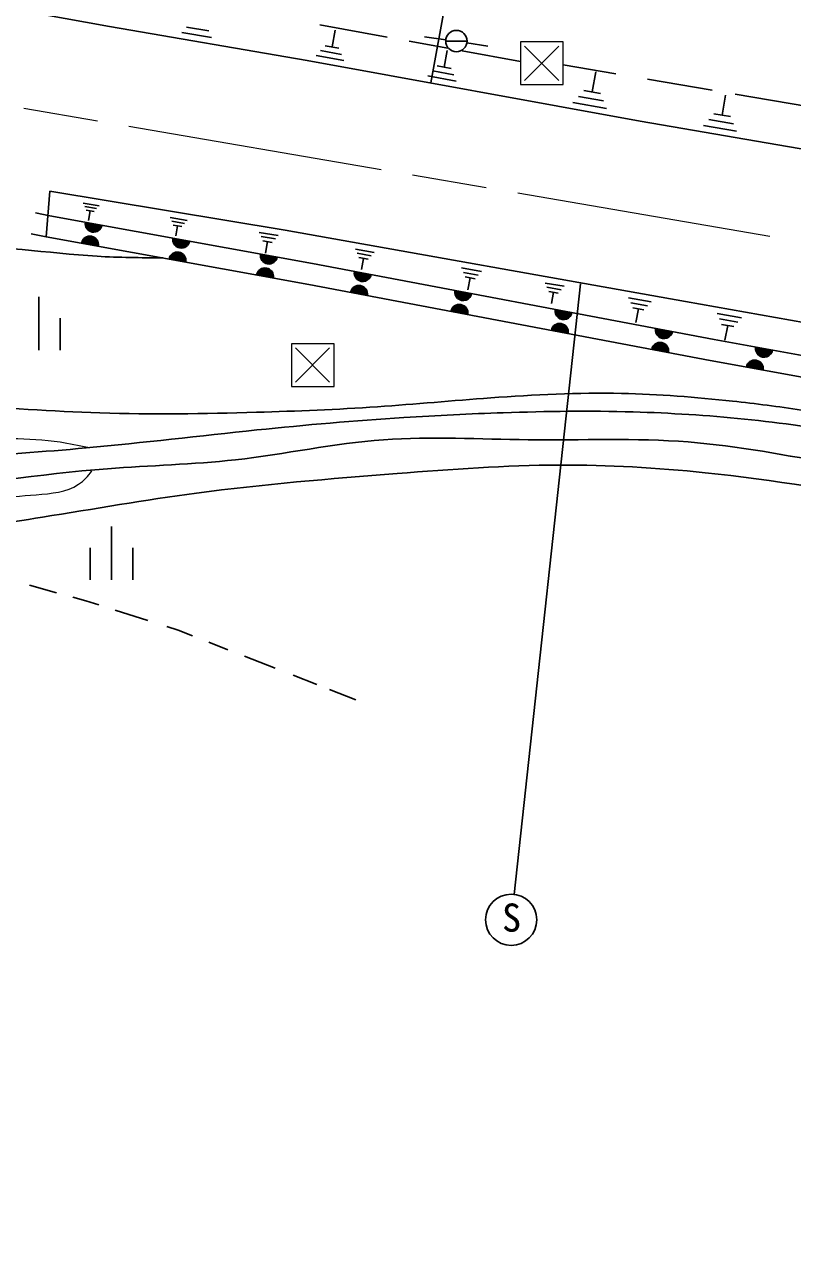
# Model space of a CAD drawing. Units: millimetres, scale not verified. Extents: x 40000 to 680000, y 20000 to 380000.
# Drawn here: x 291460 to 327479, y 243308 to 300820 of the extents above; entities that cross this region are included whole.
import ezdxf
from ezdxf.enums import TextEntityAlignment as Align

# ---------------------------------------------------------------- set-up
doc = ezdxf.new("R2010")
doc.units = ezdxf.units.MM
doc.header["$LTSCALE"] = 1000
doc.linetypes.add('CHAIN', pattern=[18.5, 12, -1.5, 3.5, -1.5])
for name, color, linetype, lineweight in [('M-BGD', 7, 'Continuous', 25), ('M-BGD-HTXT', 7, 'Continuous', 13), ('M-BMK', 2, 'CHAIN', 13), ('M-TTL-LINE', 7, 'Continuous', 50), ('M-TTL-TXT', 7, 'Continuous', 13)]:
    doc.layers.add(name, color=color, linetype=linetype, lineweight=lineweight)
doc.styles.add('ＭＳ ゴシック', font='')
doc.styles.get('ＭＳ ゴシック').set_extended_font_data('MS Gothic')

msp = doc.modelspace()

# ---------------------------------------------------------------- linework, layer by layer
at = {"layer": 'M-BGD'}
for p, q in [((315301, 324317), (310510, 298081)), ((286210, 302379), (295441, 300732)), ((305315, 300810), (308469, 300234)), ((295441, 300732), (304722, 299135)), ((300234, 300209), (298844, 300449)), ((300104, 300519), (299064, 300699)), ((306024, 300549), (305884, 299769)), ((311214, 300109), (310224, 300239)), ((306204, 299709), (305554, 299829)), ((309505, 300045), (311312, 299714)), ((311218, 300045), (312218, 300045)), ((312204, 299969), (313194, 299809)), ((304722, 299135), (320340, 296291)), ((306434, 299129), (305134, 299369)), ((306324, 299419), (305344, 299599)), ((311284, 299609), (311144, 298819)), ((311994, 299590), (314728, 299090)), ((311594, 298469), (310604, 298649)), ((311474, 298759), (310814, 298879)), ((316728, 298938), (319193, 298515)), ((318254, 298599), (318084, 297659)), ((311704, 298169), (310384, 298409)), ((320682, 298260), (323713, 297740)), ((318614, 297239), (317444, 297449)), ((318474, 297589), (317694, 297729)), ((324344, 297509), (324184, 296579)), ((324792, 297555), (328205, 296970)), ((318754, 296889), (317184, 297169)), ((320340, 296291), (337205, 293397)), ((324714, 296169), (323554, 296369)), ((324574, 296509), (323794, 296639)), ((324854, 295819), (323304, 296089)), ((292475, 290876), (292640, 293012)), ((292640, 293012), (303685, 291177)), ((294214, 292449), (294964, 292319)), ((294284, 292289), (294844, 292189)), ((291980, 291988), (292654, 291860)), ((292654, 291860), (304974, 289621)), ((294354, 292119), (294724, 292059)), ((294464, 291639), (294544, 292089)), ((298284, 291769), (299084, 291639)), ((298364, 291599), (298964, 291499)), ((298434, 291419), (298834, 291349)), ((298554, 290909), (298634, 291389)), ((302464, 291079), (303364, 290929)), ((303685, 291177), (322461, 287838)), ((291776, 291007), (292475, 290876)), ((292475, 290876), (304792, 288638)), ((302554, 290879), (303224, 290769)), ((302634, 290679), (303074, 290609)), ((302764, 290109), (302854, 290649)), ((306984, 290289), (307854, 290129)), ((307064, 290099), (307714, 289979)), ((307144, 289899), (307574, 289819)), ((307264, 289339), (307364, 289859)), ((304974, 289621), (323807, 286055)), ((311954, 289409), (312894, 289239)), ((312044, 289199), (312744, 289069)), ((312124, 288989), (312594, 288899)), ((312254, 288379), (312364, 288949)), ((304792, 288638), (323624, 285072)), ((314432, 260047), (317531, 288669)), ((315884, 288699), (316774, 288549)), ((315964, 288509), (316634, 288389)), ((316044, 288309), (316494, 288229)), ((316174, 287739), (316274, 288269)), ((292125, 288057), (292125, 285557)), ((319794, 288009), (320854, 287819)), ((319894, 287779), (320684, 287629)), ((322461, 287838), (346684, 283532)), ((293125, 285557), (293125, 287057)), ((319984, 287539), (320514, 287439)), ((320134, 286849), (320254, 287489)), ((323944, 287269), (325094, 287069)), ((324054, 287019), (324914, 286869)), ((324154, 286759), (324724, 286659)), ((324314, 286019), (324444, 286709)), ((323807, 286055), (337845, 283483)), ((323624, 285072), (336150, 282777)), ((295537, 277288), (295537, 274788)), ((294537, 276288), (294537, 274788)), ((296537, 274788), (296537, 276288)), ((291687, 274534), (292964, 274186)), ((293733, 273976), (294334, 273812)), ((294334, 273812), (294950, 273615)), ((295706, 273373), (297237, 272883)), ((298132, 272597), (298662, 272427)), ((298662, 272427), (299341, 272161)), ((300110, 271861), (301003, 271511)), ((301777, 271209), (303209, 270649)), ((304063, 270315), (305166, 269884)), ((305760, 269652), (307003, 269166))]:
    msp.add_line(p, q, dxfattribs=at)
for centre, radius in [((311718, 300045), 500), ((314287, 258856), 1200)]:
    msp.add_circle(centre, radius, dxfattribs=at)
for centre, radius, start, end in [((294707, 291487), 400, 169.70165, 349.70165), ((294707, 291487), 400, 169.70165, 349.70165), ((294707, 291487), 350, 169.70165, 349.70165), ((294707, 291487), 300, 169.70165, 349.70165), ((294707, 291487), 250, 169.70165, 349.70165), ((294707, 291487), 200, 169.70165, 349.70165), ((294707, 291487), 150, 169.70165, 349.70165), ((294707, 291487), 100, 169.70165, 349.70165), ((294707, 291487), 50, 169.70165, 349.70165), ((294528, 290503), 400, 349.70165, 169.70165), ((294528, 290503), 400, 349.70165, 169.70165), ((294528, 290503), 350, 349.70165, 169.70165), ((294528, 290503), 300, 349.70165, 169.70165), ((294528, 290503), 250, 349.70165, 169.70165), ((294528, 290503), 200, 349.70165, 169.70165), ((294528, 290503), 150, 349.70165, 169.70165), ((294528, 290503), 100, 349.70165, 169.70165), ((294528, 290503), 50, 349.70165, 169.70165), ((298814, 290741), 400, 169.70165, 349.70165), ((298814, 290741), 400, 169.70165, 349.70165), ((298814, 290741), 350, 169.70165, 349.70165), ((298814, 290741), 300, 169.70165, 349.70165), ((298814, 290741), 250, 169.70165, 349.70165), ((298814, 290741), 200, 169.70165, 349.70165), ((298814, 290741), 150, 169.70165, 349.70165), ((298814, 290741), 100, 169.70165, 349.70165), ((298814, 290741), 50, 169.70165, 349.70165), ((298633, 289757), 400, 349.70165, 169.70165), ((298633, 289757), 400, 349.70165, 169.70165), ((298633, 289757), 350, 349.70165, 169.70165), ((298633, 289757), 300, 349.70165, 169.70165), ((298633, 289757), 250, 349.70165, 169.70165), ((298633, 289757), 200, 349.70165, 169.70165), ((298633, 289757), 150, 349.70165, 169.70165), ((302921, 289994), 400, 169.70165, 349.70165), ((302921, 289994), 400, 169.70165, 349.70165), ((302921, 289994), 350, 169.70165, 349.70165), ((302921, 289994), 300, 169.70165, 349.70165), ((302921, 289994), 250, 169.70165, 349.70165), ((302921, 289994), 200, 169.70165, 349.70165), ((302921, 289994), 150, 169.70165, 349.70165), ((302921, 289994), 100, 169.70165, 349.70165), ((302921, 289994), 50, 169.70165, 349.70165), ((298633, 289757), 100, 349.70165, 169.70165), ((298633, 289757), 50, 349.70165, 169.70165), ((302739, 289011), 400, 349.70165, 169.70165), ((302739, 289011), 400, 349.70165, 169.70165), ((302739, 289011), 350, 349.70165, 169.70165), ((302739, 289011), 300, 349.70165, 169.70165), ((302739, 289011), 250, 349.70165, 169.70165), ((302739, 289011), 200, 349.70165, 169.70165), ((302739, 289011), 150, 349.70165, 169.70165), ((302739, 289011), 100, 349.70165, 169.70165), ((302739, 289011), 50, 349.70165, 169.70165), ((307328, 289175), 400, 169.27703, 349.27703), ((307328, 289175), 400, 169.27703, 349.27703), ((307328, 289175), 350, 169.27703, 349.27703), ((307328, 289175), 300, 169.27703, 349.27703), ((307328, 289175), 250, 169.27703, 349.27703), ((307328, 289175), 200, 169.27703, 349.27703), ((307328, 289175), 150, 169.27703, 349.27703), ((307328, 289175), 100, 169.27703, 349.27703), ((307328, 289175), 50, 169.27703, 349.27703), ((307146, 288192), 400, 349.27703, 169.27703), ((307146, 288192), 400, 349.27703, 169.27703), ((307146, 288192), 350, 349.27703, 169.27703), ((307146, 288192), 300, 349.27703, 169.27703), ((307146, 288192), 250, 349.27703, 169.27703), ((307146, 288192), 200, 349.27703, 169.27703), ((307146, 288192), 150, 349.27703, 169.27703), ((307146, 288192), 100, 349.27703, 169.27703), ((307146, 288192), 50, 349.27703, 169.27703), ((312036, 288284), 400, 169.27703, 349.27703), ((312036, 288284), 400, 169.27703, 349.27703), ((312036, 288284), 350, 169.27703, 349.27703), ((312036, 288284), 300, 169.27703, 349.27703), ((312036, 288284), 250, 169.27703, 349.27703), ((312036, 288284), 200, 169.27703, 349.27703), ((312036, 288284), 150, 169.27703, 349.27703), ((312036, 288284), 100, 169.27703, 349.27703), ((312036, 288284), 50, 169.27703, 349.27703), ((311854, 287301), 400, 349.27703, 169.27703), ((311854, 287301), 400, 349.27703, 169.27703), ((311854, 287301), 350, 349.27703, 169.27703), ((311854, 287301), 300, 349.27703, 169.27703), ((311854, 287301), 250, 349.27703, 169.27703), ((311854, 287301), 200, 349.27703, 169.27703), ((311854, 287301), 150, 349.27703, 169.27703), ((311854, 287301), 100, 349.27703, 169.27703), ((311854, 287301), 50, 349.27703, 169.27703), ((316744, 287392), 400, 169.27703, 349.27703), ((316744, 287392), 400, 169.27703, 349.27703), ((316744, 287392), 350, 169.27703, 349.27703), ((316744, 287392), 300, 169.27703, 349.27703), ((316744, 287392), 250, 169.27703, 349.27703), ((316744, 287392), 200, 169.27703, 349.27703), ((316744, 287392), 150, 169.27703, 349.27703), ((316744, 287392), 100, 169.27703, 349.27703), ((316744, 287392), 50, 169.27703, 349.27703), ((316562, 286409), 400, 349.27703, 169.27703), ((316562, 286409), 400, 349.27703, 169.27703), ((316562, 286409), 350, 349.27703, 169.27703), ((316562, 286409), 300, 349.27703, 169.27703), ((316562, 286409), 250, 349.27703, 169.27703), ((316562, 286409), 200, 349.27703, 169.27703), ((316562, 286409), 150, 349.27703, 169.27703), ((316562, 286409), 100, 349.27703, 169.27703), ((316562, 286409), 50, 349.27703, 169.27703), ((321453, 286501), 400, 169.27703, 349.27703), ((321453, 286501), 400, 169.27703, 349.27703), ((321453, 286501), 350, 169.27703, 349.27703), ((321453, 286501), 300, 169.27703, 349.27703), ((321453, 286501), 250, 169.27703, 349.27703), ((321453, 286501), 200, 169.27703, 349.27703), ((321453, 286501), 150, 169.27703, 349.27703), ((321453, 286501), 100, 169.27703, 349.27703), ((321453, 286501), 50, 169.27703, 349.27703), ((321270, 285518), 400, 349.27703, 169.27703), ((321270, 285518), 400, 349.27703, 169.27703), ((321270, 285518), 350, 349.27703, 169.27703), ((321270, 285518), 300, 349.27703, 169.27703), ((321270, 285518), 250, 349.27703, 169.27703), ((321270, 285518), 200, 349.27703, 169.27703), ((321270, 285518), 150, 349.27703, 169.27703), ((321270, 285518), 100, 349.27703, 169.27703), ((321270, 285518), 50, 349.27703, 169.27703), ((326146, 285626), 400, 169.61819, 349.61819), ((326146, 285626), 400, 169.61819, 349.61819), ((326146, 285626), 350, 169.61819, 349.61819), ((326146, 285626), 300, 169.61819, 349.61819), ((326146, 285626), 250, 169.61819, 349.61819), ((326146, 285626), 200, 169.61819, 349.61819), ((326146, 285626), 150, 169.61819, 349.61819), ((326146, 285626), 100, 169.61819, 349.61819), ((326146, 285626), 50, 169.61819, 349.61819), ((325711, 284689), 400, 349.61819, 169.61819), ((325711, 284689), 400, 349.61819, 169.61819), ((325711, 284689), 350, 349.61819, 169.61819), ((325711, 284689), 300, 349.61819, 169.61819), ((325711, 284689), 250, 349.61819, 169.61819), ((325711, 284689), 200, 349.61819, 169.61819), ((325711, 284689), 150, 349.61819, 169.61819), ((325711, 284689), 100, 349.61819, 169.61819), ((325711, 284689), 50, 349.61819, 169.61819)]:
    msp.add_arc(centre, radius, start, end, dxfattribs=at)
for points, knots in [([(477189, 243621), (476073, 244305), (474957, 244988), (473901, 245761), (472930, 246473), (472010, 247260), (471031, 247953), (470316, 248458), (469570, 248913), (468839, 249415), (468279, 249798), (467729, 250209), (467116, 250458), (466322, 250782), (465425, 250835), (464559, 250980), (463672, 251129), (462818, 251375), (461949, 251554), (460511, 251852), (459033, 251967), (457565, 252129), (456080, 252292), (454606, 252501), (453128, 252703), (451948, 252864), (450766, 253021), (449579, 253120), (448138, 253241), (446689, 253277), (445247, 253381), (444081, 253465), (442919, 253594), (441750, 253694), (440632, 253790), (439509, 253859), (438410, 254060), (436984, 254320), (435600, 254801), (434235, 255312), (432759, 255864), (431306, 256450), (429850, 257035), (427777, 257867), (425698, 258695), (423587, 259436), (421095, 260310), (418559, 261063), (416071, 261941), (414443, 262516), (412836, 263144), (411218, 263768), (409628, 264379), (408029, 264986), (406572, 265855), (405405, 266552), (404330, 267418), (403128, 268047), (402174, 268546), (401142, 268896), (400100, 269196), (398612, 269624), (397107, 269948), (395602, 270281), (393857, 270667), (392113, 271063), (390364, 271435), (388860, 271754), (387351, 272055), (385837, 272323), (382627, 272890), (379391, 273309), (376169, 273809), (373252, 274262), (370345, 274782), (367431, 275257), (365403, 275588), (363371, 275898), (361339, 276206), (358758, 276598), (356177, 276986), (353600, 277405), (349939, 277999), (346287, 278652), (342638, 279315), (340418, 279718), (338199, 280126), (335984, 280556), (334130, 280915), (332280, 281291), (330419, 281608), (328698, 281902), (326968, 282145), (325231, 282323), (323494, 282500), (321750, 282612), (320005, 282661), (317975, 282718), (315944, 282691), (313914, 282624), (312359, 282572), (310805, 282497), (309252, 282398), (306951, 282251), (304653, 282051), (302358, 281815), (299689, 281540), (297024, 281217), (294351, 280973), (292346, 280790), (290336, 280651), (288325, 280539), (285556, 280384), (282786, 280280), (280007, 280233), (278180, 280202), (276348, 280196), (274537, 280391), (272948, 280563), (271376, 280890), (269813, 281250), (268520, 281548), (267234, 281869), (265968, 282256), (263212, 283098), (260556, 284252), (257883, 285358), (256119, 286088), (254347, 286796), (252645, 287646), (251174, 288381), (249754, 289221), (248322, 290036), (246260, 291211), (244172, 292334), (242084, 293457)], [0, 0, 0, 0, 1, 1, 1, 2, 2, 2, 3, 3, 3, 4, 4, 4, 5, 5, 5, 6, 6, 6, 7, 7, 7, 8, 8, 8, 9, 9, 9, 10, 10, 10, 11, 11, 11, 12, 12, 12, 13, 13, 13, 14, 14, 14, 15, 15, 15, 16, 16, 16, 17, 17, 17, 18, 18, 18, 19, 19, 19, 20, 20, 20, 21, 21, 21, 22, 22, 22, 23, 23, 23, 24, 24, 24, 25, 25, 25, 26, 26, 26, 27, 27, 27, 28, 28, 28, 29, 29, 29, 30, 30, 30, 31, 31, 31, 32, 32, 32, 33, 33, 33, 34, 34, 34, 35, 35, 35, 36, 36, 36, 37, 37, 37, 38, 38, 38, 39, 39, 39, 40, 40, 40, 41, 41, 41, 42, 42, 42, 43, 43, 43, 44, 44, 44, 45, 45, 45, 45]), ([(241517, 291768), (242950, 290959), (244383, 290149), (245818, 289342), (247867, 288190), (249922, 287043), (252029, 286002), (253956, 285050), (255928, 284187), (257927, 283392), (259866, 282621), (261831, 281913), (263824, 281304), (265442, 280811), (267079, 280382), (268731, 280000), (270763, 279529), (272817, 279128), (274889, 278956), (276708, 278805), (278540, 278830), (280370, 278851), (282183, 278872), (283994, 278888), (285798, 279008), (288988, 279219), (292157, 279754), (295349, 280000), (297349, 280154), (299358, 280194), (301351, 280417), (303672, 280677), (305972, 281183), (308293, 281357), (310541, 281525), (312810, 281382), (315078, 281357), (317591, 281329), (320103, 281447), (322594, 281252), (324920, 281070), (327227, 280616), (329535, 280208), (332665, 279656), (335799, 279188), (338930, 278695), (343462, 277980), (347990, 277211), (352500, 276346), (355752, 275722), (358994, 275049), (362260, 274519), (364912, 274089), (367579, 273754), (370246, 273423), (373013, 273080), (375780, 272741), (378545, 272379), (381722, 271965), (384897, 271521), (388044, 270918), (390266, 270492), (392474, 269988), (394672, 269457), (395562, 269242), (396450, 269023), (397334, 268778), (398471, 268464), (399601, 268107), (400675, 267630), (402208, 266948), (403625, 266019), (405111, 265229), (406480, 264501), (407907, 263892), (409339, 263298), (411584, 262366), (413842, 261470), (416124, 260636), (418088, 259918), (420069, 259245), (422021, 258496), (424265, 257635), (426471, 256672), (428702, 255782), (430037, 255250), (431380, 254744), (432721, 254216), (433876, 253762), (435028, 253292), (436218, 252964), (437744, 252543), (439332, 252356), (440915, 252181), (442762, 251977), (444602, 251790), (446448, 251659), (448062, 251544), (449682, 251472), (451302, 251398), (452661, 251336), (454021, 251273), (455373, 251137), (456960, 250977), (458535, 250718), (460122, 250511), (461717, 250303), (463323, 250148), (464872, 249728), (465807, 249474), (466722, 249123), (467586, 248684), (468919, 248005), (470133, 247115), (471344, 246231), (472685, 245252), (474024, 244280), (475363, 243308)], [0, 0, 0, 0, 1, 1, 1, 2, 2, 2, 3, 3, 3, 4, 4, 4, 5, 5, 5, 6, 6, 6, 7, 7, 7, 8, 8, 8, 9, 9, 9, 10, 10, 10, 11, 11, 11, 12, 12, 12, 13, 13, 13, 14, 14, 14, 15, 15, 15, 16, 16, 16, 17, 17, 17, 18, 18, 18, 19, 19, 19, 20, 20, 20, 21, 21, 21, 22, 22, 22, 23, 23, 23, 24, 24, 24, 25, 25, 25, 26, 26, 26, 27, 27, 27, 28, 28, 28, 29, 29, 29, 30, 30, 30, 31, 31, 31, 32, 32, 32, 33, 33, 33, 34, 34, 34, 35, 35, 35, 36, 36, 36, 37, 37, 37, 38, 38, 38, 39, 39, 39, 39])]:
    msp.add_open_spline(points, degree=3, knots=knots, dxfattribs=at)
at = {"layer": 'M-BGD-HTXT'}
for p, q in [((314728, 300003), (314728, 298003)), ((316728, 300003), (314728, 300003)), ((314918, 299803), (316518, 298203)), ((316518, 299803), (314918, 298203)), ((316728, 298003), (316728, 300003)), ((314728, 298003), (316728, 298003)), ((303977, 285860), (303977, 283860)), ((305977, 285860), (303977, 285860)), ((305977, 283860), (305977, 285860)), ((304167, 285660), (305767, 284060)), ((305767, 285660), (304167, 284060)), ((303977, 283860), (305977, 283860))]:
    msp.add_line(p, q, dxfattribs=at)
at = {"layer": 'M-BMK'}
msp.add_line((259889, 302309), (356480, 285753), dxfattribs=at)
at = {"layer": 'M-TTL-LINE', "lineweight": 25}
for points, knots in [([(227264, 292653), (228974, 292022), (230684, 291391), (232407, 290790), (234139, 290186), (235884, 289612), (237575, 288911), (239439, 288138), (241238, 287211), (243056, 286327), (244867, 285447), (246696, 284609), (248511, 283743), (250700, 282699), (252869, 281612), (255082, 280611), (256887, 279795), (258723, 279036), (260602, 278419), (261800, 278025), (263016, 277689), (264235, 277349), (265637, 276959), (267042, 276564), (268474, 276345), (270113, 276095), (271787, 276076), (273456, 276084), (276298, 276097), (279126, 276189), (281946, 276415), (285409, 276693), (288860, 277175), (292297, 277726), (294708, 278113), (297112, 278533), (299529, 278856), (302649, 279273), (305791, 279528), (308934, 279773), (311474, 279970), (314015, 280161), (316560, 280172), (318838, 280182), (321119, 280047), (323387, 279809), (326588, 279472), (329764, 278928), (332938, 278429), (335202, 278073), (337465, 277740), (339729, 277303), (340881, 277081), (342034, 276831), (343215, 276940), (343568, 276973), (343924, 277037), (344232, 277194), (344468, 277315), (344677, 277491), (344885, 277666)], [0, 0, 0, 0, 1, 1, 1, 2, 2, 2, 3, 3, 3, 4, 4, 4, 5, 5, 5, 6, 6, 6, 7, 7, 7, 8, 8, 8, 9, 9, 9, 10, 10, 10, 11, 11, 11, 12, 12, 12, 13, 13, 13, 14, 14, 14, 15, 15, 15, 16, 16, 16, 17, 17, 17, 18, 18, 18, 19, 19, 19, 20, 20, 20, 20]), ([(345220, 278861), (345157, 279126), (345093, 279390), (344933, 279550), (344727, 279755), (344364, 279787), (344018, 279827), (342987, 279947), (342110, 280133), (341211, 280311), (338560, 280834), (335717, 281284), (332946, 281811), (331252, 282133), (329585, 282483), (327898, 282748), (326828, 282915), (325750, 283048), (324671, 283164), (322940, 283350), (321204, 283491), (319466, 283528), (317420, 283572), (315370, 283470), (313325, 283320), (311554, 283190), (309786, 283024), (308017, 282904), (306129, 282775), (304239, 282698), (302344, 282644), (299892, 282573), (297432, 282540), (294999, 282618), (292747, 282690), (290518, 282858), (288207, 282969), (286788, 283037), (285337, 283084), (284109, 283789), (283377, 284208), (282725, 284862), (282470, 285662), (282265, 286303), (282316, 287039), (282587, 287653), (282957, 288495), (283740, 289108), (284577, 289526), (285613, 290044), (286734, 290264), (287856, 290346), (290187, 290518), (292525, 290098), (294863, 289959), (295889, 289898), (296914, 289890), (297940, 289883)], [0, 0, 0, 0, 1, 1, 1, 2, 2, 2, 3, 3, 3, 4, 4, 4, 5, 5, 5, 6, 6, 6, 7, 7, 7, 8, 8, 8, 9, 9, 9, 10, 10, 10, 11, 11, 11, 12, 12, 12, 13, 13, 13, 14, 14, 14, 15, 15, 15, 16, 16, 16, 17, 17, 17, 18, 18, 18, 19, 19, 19, 19])]:
    msp.add_open_spline(points, degree=3, knots=knots, dxfattribs=at)
at = {"layer": 'M-TTL-TXT'}
for points, knots in [([(294428, 280997), (293995, 281085), (293562, 281172), (293126, 281236), (292377, 281344), (291619, 281381), (290861, 281401), (288235, 281471), (285620, 281345), (282994, 281310), (281506, 281291), (280014, 281301), (278537, 281449), (276872, 281617), (275225, 281961), (273593, 282355), (271260, 282917), (268957, 283579), (266699, 284374), (264293, 285221), (261937, 286219), (259596, 287229), (256728, 288467), (253882, 289722), (251031, 291059), (249185, 291925), (247336, 292824), (245530, 293636), (244316, 294181), (243122, 294685), (241839, 295376), (241265, 295686), (240672, 296033), (240447, 296560), (240300, 296903), (240308, 297321), (240316, 297739)], [0, 0, 0, 0, 1, 1, 1, 2, 2, 2, 3, 3, 3, 4, 4, 4, 5, 5, 5, 6, 6, 6, 7, 7, 7, 8, 8, 8, 9, 9, 9, 10, 10, 10, 11, 11, 11, 12, 12, 12, 12]), ([(229594, 293074), (231093, 292438), (232592, 291801), (234118, 291235), (235573, 290695), (237054, 290219), (238501, 289659), (240100, 289040), (241659, 288318), (243230, 287629), (244905, 286894), (246594, 286195), (248261, 285448), (249898, 284714), (251513, 283934), (253163, 283224), (255518, 282209), (257942, 281336), (260427, 280724), (262430, 280231), (264471, 279907), (266500, 279510), (268410, 279135), (270309, 278696), (272233, 278441), (274001, 278206), (275791, 278128), (277577, 278052), (278970, 277993), (280361, 277934), (281756, 277955), (283820, 277985), (285893, 278188), (287926, 278392), (289273, 278528), (290602, 278664), (292007, 278781), (292710, 278839), (293431, 278892), (293999, 279267), (294122, 279347), (294237, 279443), (294339, 279551), (294440, 279658), (294528, 279776), (294616, 279895)], [0, 0, 0, 0, 1, 1, 1, 2, 2, 2, 3, 3, 3, 4, 4, 4, 5, 5, 5, 6, 6, 6, 7, 7, 7, 8, 8, 8, 9, 9, 9, 10, 10, 10, 11, 11, 11, 12, 12, 12, 13, 13, 13, 14, 14, 14, 15, 15, 15, 15])]:
    msp.add_open_spline(points, degree=3, knots=knots, dxfattribs=at)

# ---------------------------------------------------------------- texts
at = {"layer": 'M-BGD', "style": 'ＭＳ ゴシック'}
msp.add_text('S', height=1320, dxfattribs=at).set_placement((313854, 257903), align=Align.BOTTOM_LEFT)

doc.saveas('drawing.dxf')
